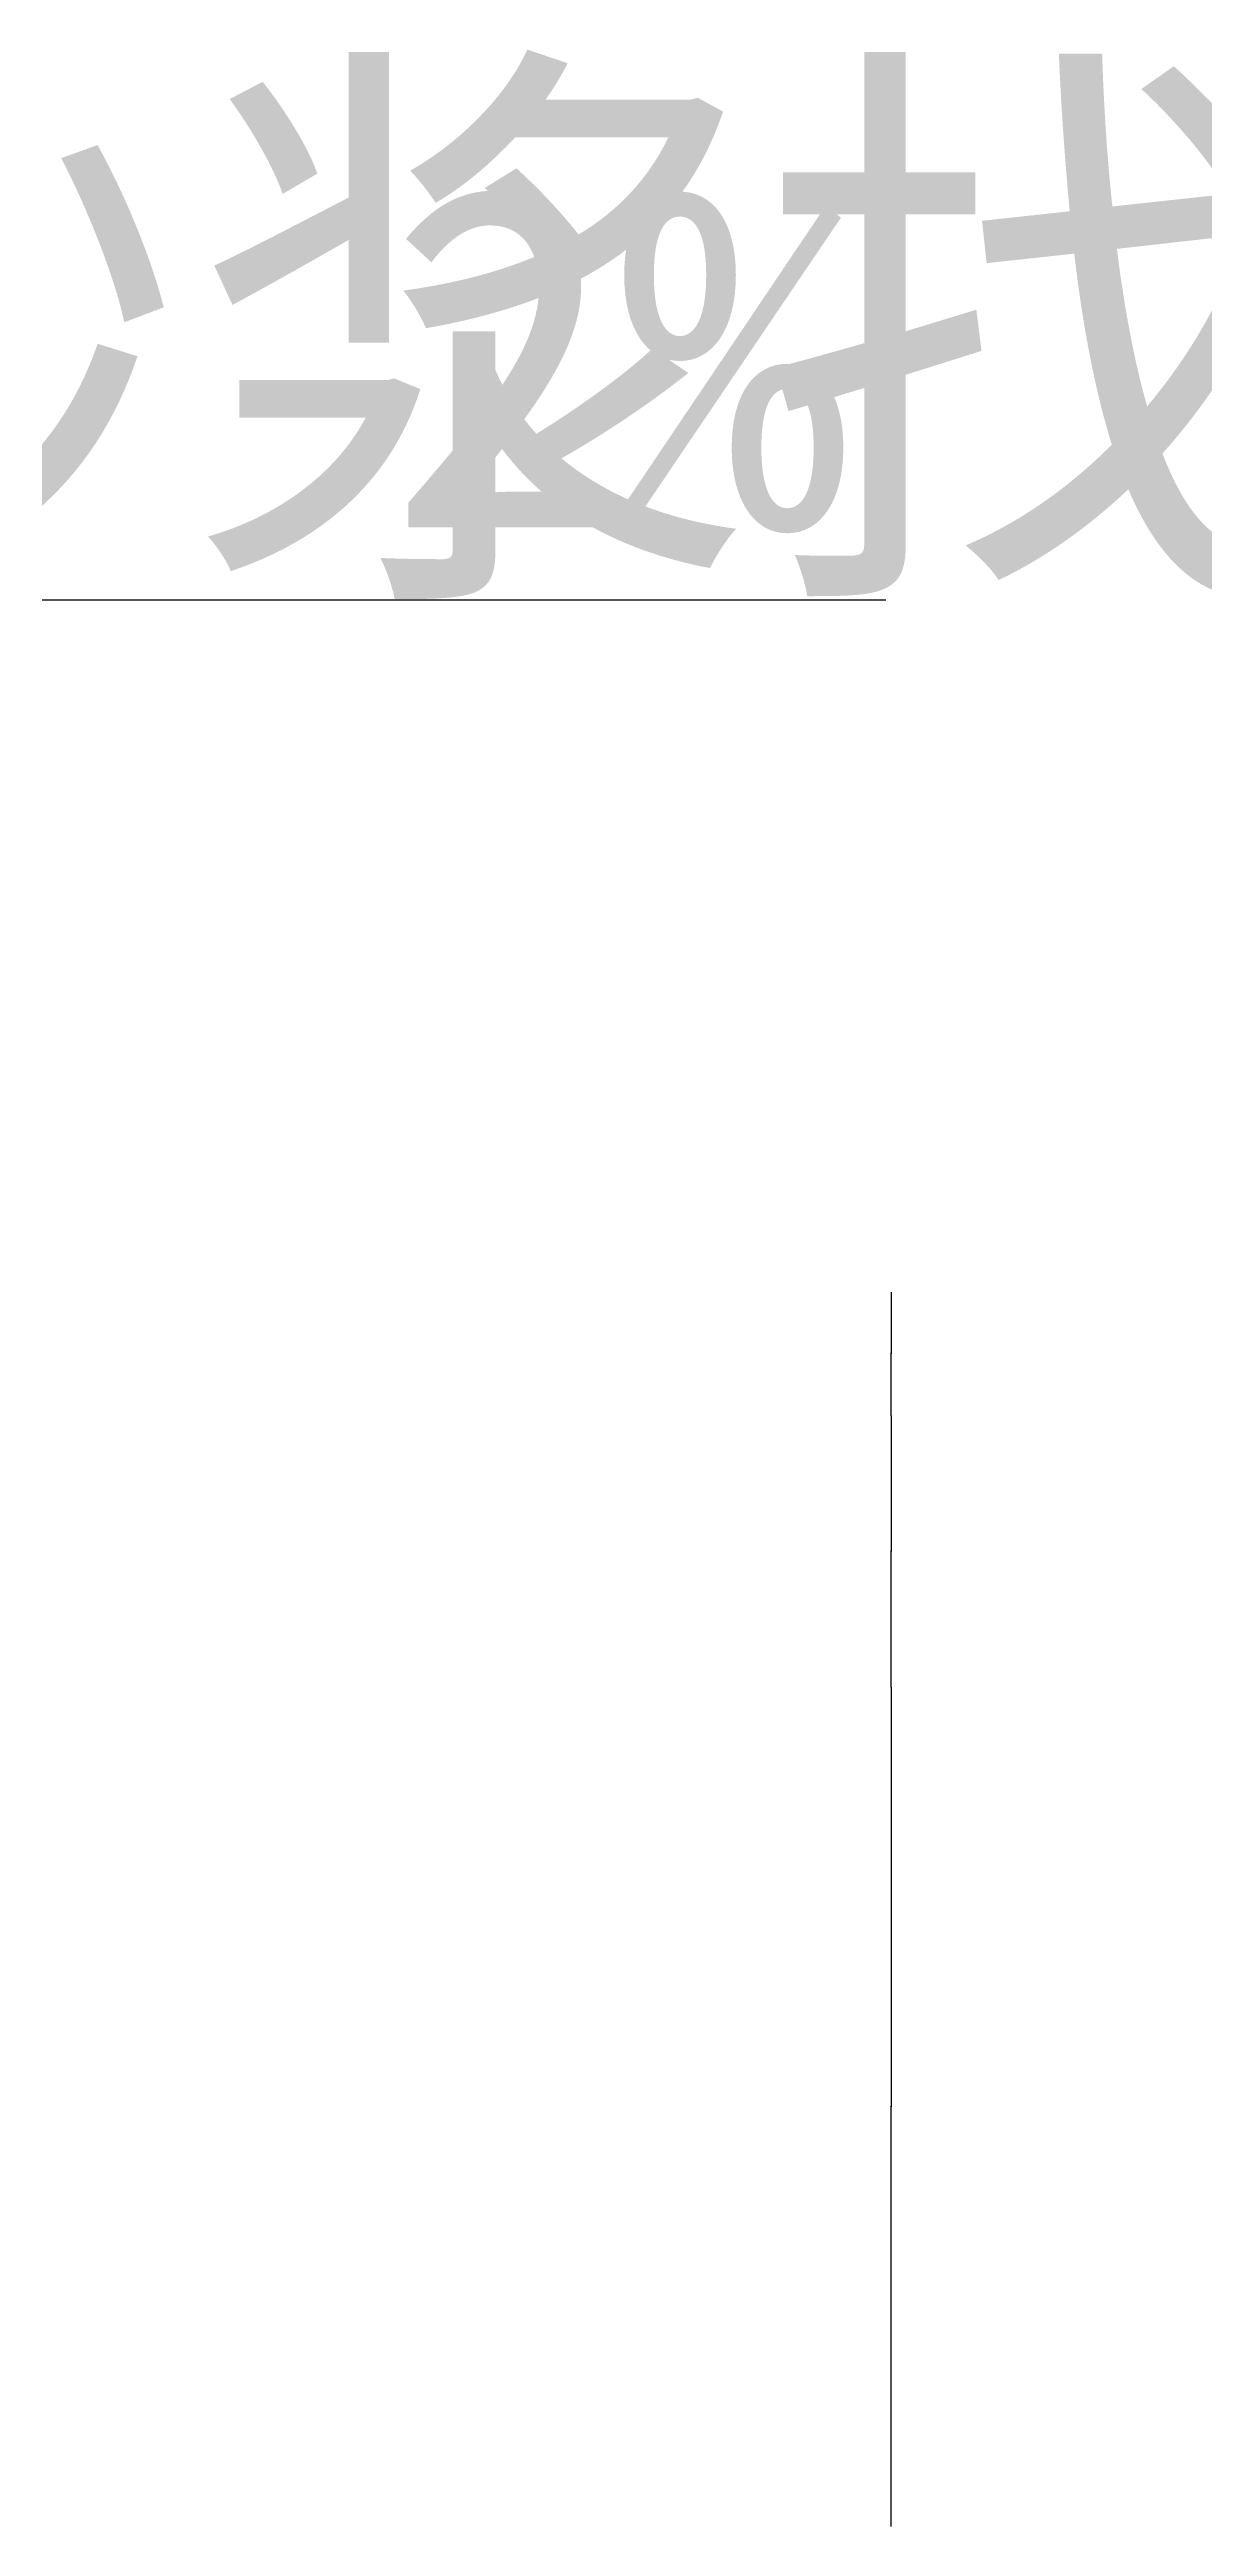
# Model space of a CAD drawing. Header units: metres. Extents: x 169789 to 254571, y -54633 to 5590.
# Drawn here: x 244508 to 245695, y -11499 to -8951 of the extents above; entities that cross this region are included whole.
import ezdxf

# ---------------------------------------------------------------- set-up
doc = ezdxf.new("R2010")
doc.units = ezdxf.units.M
doc.layers.add('DIM', color=3, linetype='Continuous')
doc.dimstyles.get("Standard").update_dxf_attribs({"dimtxt": 2.5, "dimasz": 2.5, "dimexe": 1.25, "dimexo": 0.625, "dimtad": 1, "dimcen": 2.5, "dimazin": 3, "dimtfac": 1, "dimtmove": 0, "dimatfit": 3})

# ---------------------------------------------------------------- blocks, each defined once
blk = doc.blocks.new('*D152')
for p, q in [((245373.07, -10635.66), (245373.07, -11067.27)), ((245372.82, -11067.27), (245372.57, -11067.27)), ((245373.07, -11498.87), (245373.07, -11067.27)), ((245373.07, -11067.27), (245373.07, -11067.27)), ((245373.32, -11067.27), (245373.57, -11067.27))]:
    blk.add_line(p, q)
at = {"layer": 'Defpoints'}
for p in [(245373.07, -10635.66), (245373.07, -11067.27), (245373.07, -11498.87)]:
    blk.add_point(p, dxfattribs=at)
at = {"layer": 'DIM', "insert": (245373.07, -11066.145), "char_height": 1, "attachment_point": 5}
blk.add_mtext('170', dxfattribs=at)
blk = doc.blocks.new('*D153')
for p, q in [((245373.07, -10356.38), (245373.07, -10496.02)), ((245372.82, -10496.02), (245372.57, -10496.02)), ((245373.07, -10635.66), (245373.07, -10496.02)), ((245373.07, -10496.02), (245373.07, -10496.02)), ((245373.32, -10496.02), (245373.57, -10496.02))]:
    blk.add_line(p, q)
at = {"layer": 'Defpoints'}
for p in [(245373.07, -10356.38), (245373.07, -10496.02), (245373.07, -10635.66)]:
    blk.add_point(p, dxfattribs=at)
at = {"layer": 'DIM', "insert": (245373.07, -10494.895), "char_height": 1, "attachment_point": 5}
blk.add_mtext('80', dxfattribs=at)
blk = doc.blocks.new('*D154')
for p, q in [((245373.07, -10229.44), (245373.07, -10292.91)), ((245372.82, -10292.91), (245372.57, -10292.91)), ((245373.07, -10356.38), (245373.07, -10292.91)), ((245373.07, -10292.91), (245373.07, -10292.91)), ((245373.32, -10292.91), (245373.57, -10292.91))]:
    blk.add_line(p, q)
at = {"layer": 'Defpoints'}
for p in [(245373.07, -10229.44), (245373.07, -10292.91), (245373.07, -10356.38)]:
    blk.add_point(p, dxfattribs=at)
at = {"layer": 'DIM', "insert": (245373.07, -10291.785), "char_height": 1, "attachment_point": 5}
blk.add_mtext('20', dxfattribs=at)

msp = doc.modelspace()

# ---------------------------------------------------------------- linework, layer by layer
at = {"layer": 'DIM'}
msp.add_line((242875.4, -9517.17), (245367.8, -9517.17), dxfattribs=at)

# ---------------------------------------------------------------- texts
for s, height, p in [('防水砂浆找坡', 450, (242894.97, -9469.3)), ('2%', 350, (244854.53, -9442.6))]:
    msp.add_text(s, height=height, dxfattribs=at).set_placement(p)

# ---------------------------------------------------------------- dimensions: what is measured, and where the dimension line sits
for base, p1, p2, text, picture, middle in [((245373.07, -10292.91), (245373.07, -10356.38), (245373.07, -10229.44), '20', '*D154', (245373.07, -10291.785)), ((245373.07, -10496.02), (245373.07, -10635.66), (245373.07, -10356.38), '80', '*D153', (245373.07, -10494.895)), ((245373.07, -11067.27), (245373.07, -11498.87), (245373.07, -10635.66), '170', '*D152', (245373.07, -11066.145))]:
    dim = msp.add_linear_dim(base=base, p1=p1, p2=p2, text=text, dimstyle='Standard', dxfattribs=at)
    dim.commit()
    dim.dimension.update_dxf_attribs({"geometry": picture, "text_midpoint": middle})

doc.saveas('drawing.dxf')
